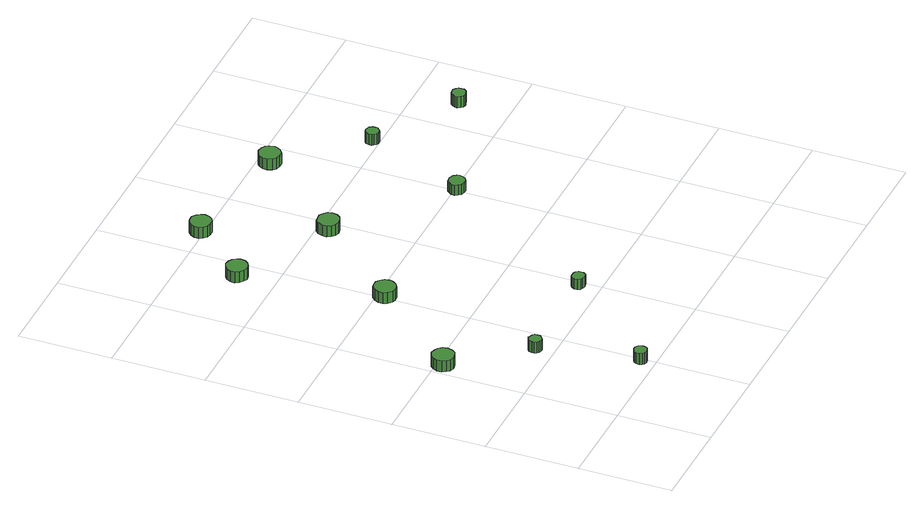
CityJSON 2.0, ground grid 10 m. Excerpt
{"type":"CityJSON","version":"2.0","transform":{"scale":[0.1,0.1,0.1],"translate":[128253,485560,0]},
"CityObjects":{
"tree1":{"type":"SolitaryVegetationObject","attributes":{"function":"something"},"geometry":[{"type":"MultiSurface","lod":"1","boundaries":[[[0,1,2,3,4,5,6,7,8,9,10,11,12,13,14]],[[15,16,17,18,19,20,21,22,23,24,25,26,27,28,29]],[[0,29,28,1]],[[1,28,27,2]],[[2,27,26,3]],[[3,26,25,4]],[[4,25,24,5]],[[5,24,23,6]],[[6,23,22,7]],[[7,22,21,8]],[[8,21,20,9]],[[9,20,19,10]],[[10,19,18,11]],[[11,18,17,12]],[[12,17,16,13]],[[13,16,15,14]],[[14,15,29,0]]]}]},
"tree2":{"type":"SolitaryVegetationObject","attributes":{"function":"something"},"geometry":[{"type":"MultiSurface","lod":"1","boundaries":[[[30,31,32,33,34,35,36,37,38,39,40,41,42,43,44]],[[45,46,47,48,49,50,51,52,53,54,55,56,57,58,59]],[[30,59,58,31]],[[31,58,57,32]],[[32,57,56,33]],[[33,56,55,34]],[[34,55,54,35]],[[35,54,53,36]],[[36,53,52,37]],[[37,52,51,38]],[[38,51,50,39]],[[39,50,49,40]],[[40,49,48,41]],[[41,48,47,42]],[[42,47,46,43]],[[43,46,45,44]],[[44,45,59,30]]]}]},
"tree3":{"type":"SolitaryVegetationObject","attributes":{"function":"something"},"geometry":[{"type":"MultiSurface","lod":"1","boundaries":[[[60,61,62,63,64,65,66,67,68,69,70,71,72,73,74]],[[75,76,77,78,79,80,81,82,83,84,85,86,87,88,89]],[[60,89,88,61]],[[61,88,87,62]],[[62,87,86,63]],[[63,86,85,64]],[[64,85,84,65]],[[65,84,83,66]],[[66,83,82,67]],[[67,82,81,68]],[[68,81,80,69]],[[69,80,79,70]],[[70,79,78,71]],[[71,78,77,72]],[[72,77,76,73]],[[73,76,75,74]],[[74,75,89,60]]]}]},
"tree4":{"type":"SolitaryVegetationObject","attributes":{"function":"something"},"geometry":[{"type":"MultiSurface","lod":"1","boundaries":[[[90,91,92,93,94,95,96,97,98,99,100,101,102,103,104]],[[105,106,107,108,109,110,111,112,113,114,115,116,117,118,119]],[[90,119,118,91]],[[91,118,117,92]],[[92,117,116,93]],[[93,116,115,94]],[[94,115,114,95]],[[95,114,113,96]],[[96,113,112,97]],[[97,112,111,98]],[[98,111,110,99]],[[99,110,109,100]],[[100,109,108,101]],[[101,108,107,102]],[[102,107,106,103]],[[103,106,105,104]],[[104,105,119,90]]]}]},
"tree5":{"type":"SolitaryVegetationObject","attributes":{"function":"something"},"geometry":[{"type":"MultiSurface","lod":"1","boundaries":[[[120,121,122,123,124,125,126,127,128,129,130,131,132,133,134]],[[135,136,137,138,139,140,141,142,143,144,145,146,147,148,149]],[[120,149,148,121]],[[121,148,147,122]],[[122,147,146,123]],[[123,146,145,124]],[[124,145,144,125]],[[125,144,143,126]],[[126,143,142,127]],[[127,142,141,128]],[[128,141,140,129]],[[129,140,139,130]],[[130,139,138,131]],[[131,138,137,132]],[[132,137,136,133]],[[133,136,135,134]],[[134,135,149,120]]]}]},
"tree6":{"type":"SolitaryVegetationObject","attributes":{"function":"something"},"geometry":[{"type":"MultiSurface","lod":"1","boundaries":[[[150,151,152,153,154,155,156,157,158,159,160,161,162,163,164]],[[165,166,167,168,169,170,171,172,173,174,175,176,177,178,179]],[[150,179,178,151]],[[151,178,177,152]],[[152,177,176,153]],[[153,176,175,154]],[[154,175,174,155]],[[155,174,173,156]],[[156,173,172,157]],[[157,172,171,158]],[[158,171,170,159]],[[159,170,169,160]],[[160,169,168,161]],[[161,168,167,162]],[[162,167,166,163]],[[163,166,165,164]],[[164,165,179,150]]]}]},
"tree7":{"type":"SolitaryVegetationObject","attributes":{"function":"something"},"geometry":[{"type":"MultiSurface","lod":"1","boundaries":[[[180,181,182,183,184,185,186,187,188,189,190,191,192,193,194]],[[195,196,197,198,199,200,201,202,203,204,205,206,207,208,209]],[[180,209,208,181]],[[181,208,207,182]],[[182,207,206,183]],[[183,206,205,184]],[[184,205,204,185]],[[185,204,203,186]],[[186,203,202,187]],[[187,202,201,188]],[[188,201,200,189]],[[189,200,199,190]],[[190,199,198,191]],[[191,198,197,192]],[[192,197,196,193]],[[193,196,195,194]],[[194,195,209,180]]]}]},
"tree8":{"type":"SolitaryVegetationObject","attributes":{"function":"something"},"geometry":[{"type":"MultiSurface","lod":"1","boundaries":[[[210,211,212,213,214,215,216,217,218,219,220,221,222,223,224]],[[225,226,227,228,229,230,231,232,233,234,235,236,237,238,239]],[[210,239,238,211]],[[211,238,237,212]],[[212,237,236,213]],[[213,236,235,214]],[[214,235,234,215]],[[215,234,233,216]],[[216,233,232,217]],[[217,232,231,218]],[[218,231,230,219]],[[219,230,229,220]],[[220,229,228,221]],[[221,228,227,222]],[[222,227,226,223]],[[223,226,225,224]],[[224,225,239,210]]]}]},
"tree9":{"type":"SolitaryVegetationObject","attributes":{"function":"something"},"geometry":[{"type":"MultiSurface","lod":"1","boundaries":[[[240,241,242,243,244,245,246,247,248,249,250,251,252,253,254]],[[255,256,257,258,259,260,261,262,263,264,265,266,267,268,269]],[[240,269,268,241]],[[241,268,267,242]],[[242,267,266,243]],[[243,266,265,244]],[[244,265,264,245]],[[245,264,263,246]],[[246,263,262,247]],[[247,262,261,248]],[[248,261,260,249]],[[249,260,259,250]],[[250,259,258,251]],[[251,258,257,252]],[[252,257,256,253]],[[253,256,255,254]],[[254,255,269,240]]]}]},
"tree10":{"type":"SolitaryVegetationObject","attributes":{"function":"something"},"geometry":[{"type":"MultiSurface","lod":"1","boundaries":[[[270,271,272,273,274,275,276,277,278,279,280,281,282,283,284]],[[285,286,287,288,289,290,291,292,293,294,295,296,297,298,299]],[[270,299,298,271]],[[271,298,297,272]],[[272,297,296,273]],[[273,296,295,274]],[[274,295,294,275]],[[275,294,293,276]],[[276,293,292,277]],[[277,292,291,278]],[[278,291,290,279]],[[279,290,289,280]],[[280,289,288,281]],[[281,288,287,282]],[[282,287,286,283]],[[283,286,285,284]],[[284,285,299,270]]]}]},
"tree11":{"type":"SolitaryVegetationObject","attributes":{"function":"something"},"geometry":[{"type":"MultiSurface","lod":"1","boundaries":[[[300,301,302,303,304,305,306,307,308,309,310,311,312,313,314]],[[315,316,317,318,319,320,321,322,323,324,325,326,327,328,329]],[[300,329,328,301]],[[301,328,327,302]],[[302,327,326,303]],[[303,326,325,304]],[[304,325,324,305]],[[305,324,323,306]],[[306,323,322,307]],[[307,322,321,308]],[[308,321,320,309]],[[309,320,319,310]],[[310,319,318,311]],[[311,318,317,312]],[[312,317,316,313]],[[313,316,315,314]],[[314,315,329,300]]]}]},
"tree12":{"type":"SolitaryVegetationObject","attributes":{"function":"something"},"geometry":[{"type":"MultiSurface","lod":"1","boundaries":[[[330,331,332,333,334,335,336,337,338,339,340,341,342,343,344]],[[345,346,347,348,349,350,351,352,353,354,355,356,357,358,359]],[[330,359,358,331]],[[331,358,357,332]],[[332,357,356,333]],[[333,356,355,334]],[[334,355,354,335]],[[335,354,353,336]],[[336,353,352,337]],[[337,352,351,338]],[[338,351,350,339]],[[339,350,349,340]],[[340,349,348,341]],[[341,348,347,342]],[[342,347,346,343]],[[343,346,345,344]],[[344,345,359,330]]]}]}
},
"vertices":[
[27,193,18],[26,198,18],[23,202,18],[19,204,18],[14,205,18],[9,203,18],[6,200,18],[4,195,18],[4,190,18],[6,186,18],[9,183,18],[14,181,18],[19,182,18],[23,184,18],[26,188,18],[26,188,5],[23,184,5],[19,182,5],[14,181,5],[9,183,5],[6,186,5],[4,190,5],[4,195,5],[6,200,5],[9,203,5],[14,205,5],[19,204,5],[23,202,5],[26,198,5],[27,193,5],
[96,12,25],[95,15,25],[94,17,25],[91,19,25],[88,19,25],[85,18,25],[83,16,25],[82,14,25],[82,11,25],[83,8,25],[85,6,25],[88,5,25],[91,6,25],[94,7,25],[95,9,25],[95,9,12],[94,7,12],[91,6,12],[88,5,12],[85,6,12],[83,8,12],[82,11,12],[82,14,12],[83,16,12],[85,18,12],[88,19,12],[91,19,12],[94,17,12],[95,15,12],[96,12,12],
[73,116,25],[73,119,25],[71,121,25],[68,122,25],[66,123,25],[63,122,25],[61,120,25],[60,117,25],[60,114,25],[61,112,25],[63,110,25],[66,109,25],[68,109,25],[71,111,25],[73,113,25],[73,113,12],[71,111,12],[68,109,12],[66,109,12],[63,110,12],[61,112,12],[60,114,12],[60,117,12],[61,120,12],[63,122,12],[66,123,12],[68,122,12],[71,121,12],[73,119,12],[73,116,12],
[113,291,19],[112,296,19],[109,300,19],[105,303,19],[100,303,19],[96,302,19],[92,298,19],[90,294,19],[90,289,19],[92,285,19],[96,281,19],[100,280,19],[105,280,19],[109,283,19],[112,287,19],[112,287,6],[109,283,6],[105,280,6],[100,280,6],[96,281,6],[92,285,6],[90,289,6],[90,294,6],[92,298,6],[96,302,6],[100,303,6],[105,303,6],[109,300,6],[112,296,6],[113,291,6],
[90,441,19],[89,445,19],[86,449,19],[82,451,19],[77,452,19],[73,450,19],[69,447,19],[67,443,19],[67,438,19],[69,434,19],[73,431,19],[77,429,19],[82,430,19],[86,432,19],[89,436,19],[89,436,6],[86,432,6],[82,430,6],[77,429,6],[73,431,6],[69,434,6],[67,438,6],[67,443,6],[69,447,6],[73,450,6],[77,452,6],[82,451,6],[86,449,6],[89,445,6],[90,441,6],
[191,119,25],[191,121,25],[189,124,25],[186,125,25],[184,125,25],[181,125,25],[179,123,25],[177,120,25],[177,117,25],[179,114,25],[181,113,25],[184,112,25],[186,112,25],[189,113,25],[191,116,25],[191,116,13],[189,113,13],[186,112,13],[184,112,13],[181,113,13],[179,114,13],[177,117,13],[177,120,13],[179,123,13],[181,125,13],[184,125,13],[186,125,13],[189,124,13],[191,121,13],[191,119,13],
[149,504,18],[148,508,18],[145,512,18],[141,515,18],[136,515,18],[132,514,18],[128,510,18],[126,506,18],[126,501,18],[128,497,18],[132,494,18],[136,493,18],[141,493,18],[145,495,18],[148,499,18],[148,499,5],[145,495,5],[141,493,5],[136,493,5],[132,494,5],[128,497,5],[126,501,5],[126,506,5],[128,510,5],[132,514,5],[136,515,5],[141,515,5],[145,512,5],[148,508,5],[149,504,5],
[199,388,19],[198,393,19],[195,396,19],[191,399,19],[186,399,19],[181,398,19],[178,395,19],[176,390,19],[176,385,19],[178,381,19],[181,378,19],[186,376,19],[191,377,19],[195,379,19],[198,383,19],[198,383,6],[195,379,6],[191,377,6],[186,376,6],[181,378,6],[178,381,6],[176,385,6],[176,390,6],[178,395,6],[181,398,6],[186,399,6],[191,399,6],[195,396,6],[198,393,6],[199,388,6],
[300,294,25],[299,297,25],[297,300,25],[293,302,25],[290,302,25],[286,301,25],[284,299,25],[282,296,25],[282,292,25],[284,289,25],[286,286,25],[290,285,25],[293,285,25],[297,287,25],[299,290,25],[299,290,13],[297,287,13],[293,285,13],[290,285,13],[286,286,13],[284,289,13],[282,292,13],[282,296,13],[284,299,13],[286,301,13],[290,302,13],[293,302,13],[297,300,13],[299,297,13],[300,294,13],
[284,486,19],[283,491,19],[280,495,19],[276,497,19],[271,498,19],[266,496,19],[263,493,19],[261,489,19],[261,484,19],[263,479,19],[266,476,19],[271,475,19],[276,475,19],[280,478,19],[283,482,19],[283,482,6],[280,478,6],[276,475,6],[271,475,6],[266,476,6],[263,479,6],[261,484,6],[261,489,6],[263,493,6],[266,496,6],[271,498,6],[276,497,6],[280,495,6],[283,491,6],[284,486,6],
[345,404,25],[345,406,25],[343,409,25],[341,410,25],[338,411,25],[335,410,25],[333,408,25],[332,405,25],[332,402,25],[333,400,25],[335,398,25],[338,397,25],[341,397,25],[343,399,25],[345,401,25],[345,401,12],[343,399,12],[341,397,12],[338,397,12],[335,398,12],[333,400,12],[332,402,12],[332,405,12],[333,408,12],[335,410,12],[338,411,12],[341,410,12],[343,409,12],[345,406,12],[345,404,12],
[440,351,25],[440,354,25],[438,356,25],[435,358,25],[432,358,25],[429,357,25],[427,355,25],[425,352,25],[425,349,25],[427,346,25],[429,344,25],[432,343,25],[435,344,25],[438,345,25],[440,348,25],[440,348,12],[438,345,12],[435,344,12],[432,343,12],[429,344,12],[427,346,12],[425,349,12],[425,352,12],[427,355,12],[429,357,12],[432,358,12],[435,358,12],[438,356,12],[440,354,12],[440,351,12]
]}
